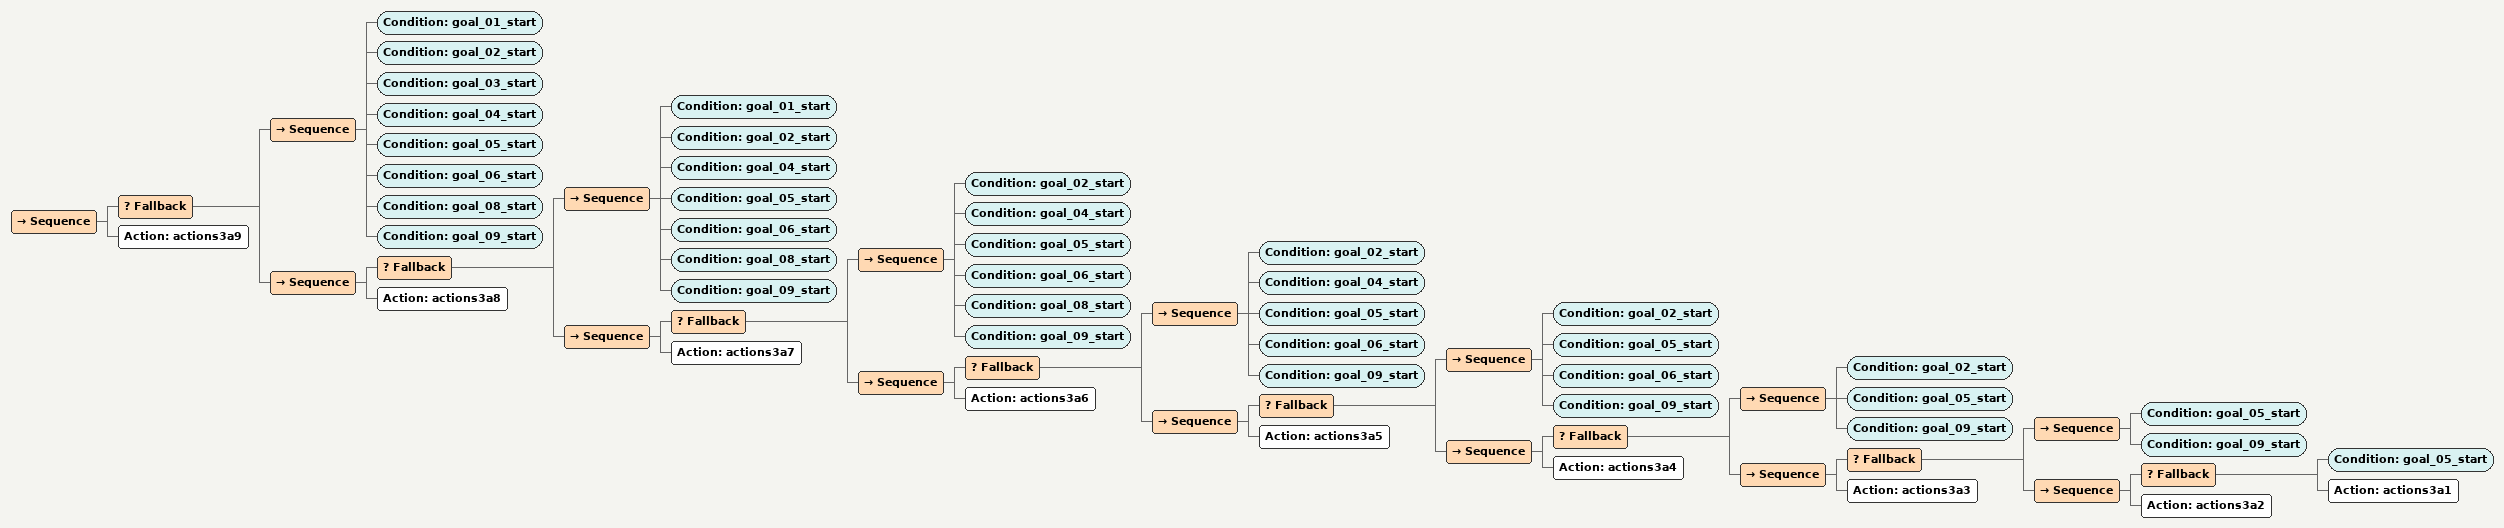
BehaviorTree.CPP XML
<Sequence>
    <Fallback>
        <Sequence>
            <Condition ID="goal_01_start"/>
            <Condition ID="goal_02_start"/>
            <Condition ID="goal_03_start"/>
            <Condition ID="goal_04_start"/>
            <Condition ID="goal_05_start"/>
            <Condition ID="goal_06_start"/>
            <Condition ID="goal_08_start"/>
            <Condition ID="goal_09_start"/>
        </Sequence>
        <Sequence>
            <Fallback>
                <Sequence>
                    <Condition ID="goal_01_start"/>
                    <Condition ID="goal_02_start"/>
                    <Condition ID="goal_04_start"/>
                    <Condition ID="goal_05_start"/>
                    <Condition ID="goal_06_start"/>
                    <Condition ID="goal_08_start"/>
                    <Condition ID="goal_09_start"/>
                </Sequence>
                <Sequence>
                    <Fallback>
                        <Sequence>
                            <Condition ID="goal_02_start"/>
                            <Condition ID="goal_04_start"/>
                            <Condition ID="goal_05_start"/>
                            <Condition ID="goal_06_start"/>
                            <Condition ID="goal_08_start"/>
                            <Condition ID="goal_09_start"/>
                        </Sequence>
                        <Sequence>
                            <Fallback>
                                <Sequence>
                                    <Condition ID="goal_02_start"/>
                                    <Condition ID="goal_04_start"/>
                                    <Condition ID="goal_05_start"/>
                                    <Condition ID="goal_06_start"/>
                                    <Condition ID="goal_09_start"/>
                                </Sequence>
                                <Sequence>
                                    <Fallback>
                                        <Sequence>
                                            <Condition ID="goal_02_start"/>
                                            <Condition ID="goal_05_start"/>
                                            <Condition ID="goal_06_start"/>
                                            <Condition ID="goal_09_start"/>
                                        </Sequence>
                                        <Sequence>
                                            <Fallback>
                                                <Sequence>
                                                    <Condition ID="goal_02_start"/>
                                                    <Condition ID="goal_05_start"/>
                                                    <Condition ID="goal_09_start"/>
                                                </Sequence>
                                                <Sequence>
                                                    <Fallback>
                                                        <Sequence>
                                                            <Condition ID="goal_05_start"/>
                                                            <Condition ID="goal_09_start"/>
                                                        </Sequence>
                                                        <Sequence>
                                                            <Fallback>
                                                                <Condition ID="goal_05_start"/>
                                                                <Action ID="actions3a1"/>
                                                            </Fallback>
                                                            <Action ID="actions3a2"/>
                                                        </Sequence>
                                                    </Fallback>
                                                    <Action ID="actions3a3"/>
                                                </Sequence>
                                            </Fallback>
                                            <Action ID="actions3a4"/>
                                        </Sequence>
                                    </Fallback>
                                    <Action ID="actions3a5"/>
                                </Sequence>
                            </Fallback>
                            <Action ID="actions3a6"/>
                        </Sequence>
                    </Fallback>
                    <Action ID="actions3a7"/>
                </Sequence>
            </Fallback>
            <Action ID="actions3a8"/>
        </Sequence>
    </Fallback>
    <Action ID="actions3a9"/>
</Sequence>
